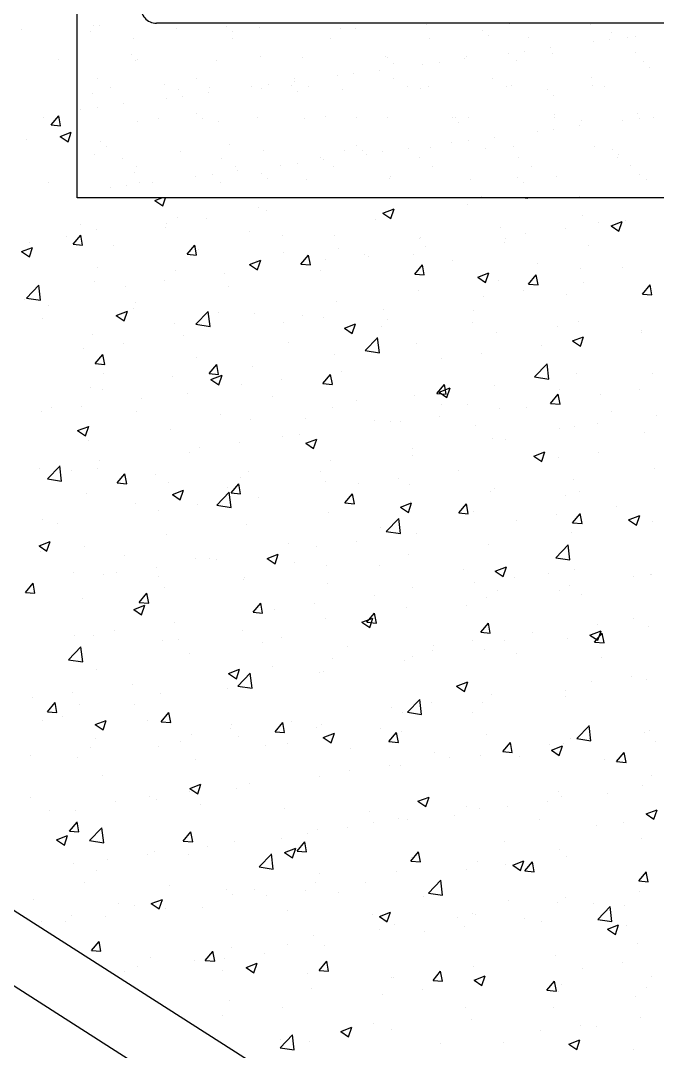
# Model space of a CAD drawing. Extents: x 417906 to 836305, y 43280 to 86914.
# Drawn here: x 418118.739 to 418119.817, y 43440.518 to 43442.264 of the extents above; entities that cross this region are included whole.
import ezdxf

# ---------------------------------------------------------------- set-up
doc = ezdxf.new("R2010")
doc.units = 0
doc.header["$MEASUREMENT"] = 0
for name, color, linetype in [('DIM', 4, 'CONTINUOUS'), ('ELE', 3, 'CONTINUOUS'), ('WALL', 6, 'CONTINUOUS')]:
    doc.layers.add(name, color=color, linetype=linetype)

# ---------------------------------------------------------------- blocks, each defined once
blk = doc.blocks.new('*X35')
at = {"layer": 'DIM', "color": 0}
for p, q in [((159.6324, 407.2609), (159.6324, 407.2609)), ((159.7473, 407.1682), (159.7473, 407.1682)), ((159.701, 406.9847), (159.701, 406.9847)), ((159.7253, 406.961), (159.7494, 406.9897)), ((159.7552, 406.9584), (159.7494, 406.9898)), ((159.7226, 406.9614), (159.7226, 406.9614)), ((159.7253, 406.961), (159.7552, 406.9584)), ((159.7536, 406.9241), (159.7886, 406.9375)), ((159.7536, 406.9241), (159.7784, 406.9073)), ((159.7784, 406.9074), (159.7886, 406.9376)), ((159.6478, 406.914), (159.6478, 406.914)), ((159.7162, 406.7807), (159.7162, 406.7807)), ((160.052, 406.7228), (160.0739, 406.7312)), ((160.0769, 406.7061), (160.0853, 406.7312)), ((161.2189, 406.7312), (161.2266, 406.73)), ((161.2266, 406.7301), (161.2265, 406.7312)), ((160.052, 406.7228), (160.0769, 406.706)), ((160.3771, 406.6998), (160.3771, 406.6998)), ((160.4043, 406.6914), (160.4043, 406.6914)), ((160.7706, 406.6828), (160.8056, 406.6962)), ((160.7954, 406.666), (160.8056, 406.6963)), ((161.0377, 406.7116), (161.0377, 406.7116)), ((160.1245, 406.6678), (160.1245, 406.6678)), ((160.215, 406.6665), (160.215, 406.6665)), ((160.7461, 406.6615), (160.7461, 406.6615)), ((160.7706, 406.6828), (160.7955, 406.666)), ((161.3996, 406.6755), (161.3996, 406.6755)), ((161.5334, 406.6602), (161.5334, 406.6602)), ((159.8174, 406.6473), (159.8174, 406.6473)), ((159.8678, 406.6326), (159.8678, 406.6326)), ((160.0843, 406.636), (160.0843, 406.636)), ((160.0898, 406.65), (160.0898, 406.65)), ((161.14, 406.638), (161.14, 406.638)), ((161.3441, 406.6352), (161.3441, 406.6352)), ((161.4491, 406.6519), (161.4491, 406.6519)), ((161.4891, 406.6427), (161.5242, 406.6561)), ((161.4891, 406.6427), (161.514, 406.6259)), ((161.514, 406.626), (161.5241, 406.6562)), ((159.774, 406.6084), (159.774, 406.6084)), ((159.7947, 406.5849), (159.8188, 406.6136)), ((159.8245, 406.5823), (159.8187, 406.6137)), ((160.3512, 406.6247), (160.3512, 406.6247)), ((160.4545, 406.6115), (160.4545, 406.6115)), ((160.6181, 406.6134), (160.6181, 406.6134)), ((160.885, 406.6021), (160.885, 406.6021)), ((160.8874, 406.606), (160.8874, 406.606)), ((161.1575, 406.6018), (161.1575, 406.6018)), ((161.2189, 406.6188), (161.2189, 406.6188)), ((159.6319, 406.5615), (159.6669, 406.575)), ((159.6319, 406.5615), (159.6568, 406.5448)), ((159.6559, 406.5914), (159.6559, 406.5914)), ((159.6568, 406.5448), (159.6669, 406.575)), ((159.7947, 406.5849), (159.8245, 406.5823)), ((159.9228, 406.5801), (159.9228, 406.5801)), ((160.1533, 406.5535), (160.1774, 406.5822)), ((160.1629, 406.5614), (160.1629, 406.5614)), ((160.1832, 406.551), (160.1774, 406.5823)), ((160.1897, 406.5688), (160.1897, 406.5688)), ((160.6307, 406.5708), (160.6307, 406.5708)), ((160.9031, 406.5772), (160.9031, 406.5772)), ((161.1519, 406.5909), (161.1519, 406.5909)), ((161.4188, 406.5796), (161.4188, 406.5796)), ((160.1533, 406.5535), (160.1832, 406.5509)), ((160.3505, 406.5215), (160.3855, 406.5349)), ((160.371, 406.5333), (160.371, 406.5333)), ((160.3753, 406.5048), (160.3855, 406.535)), ((160.4566, 406.5575), (160.4566, 406.5575)), ((160.5119, 406.5221), (160.536, 406.5508)), ((160.5418, 406.5196), (160.536, 406.5509)), ((160.5886, 406.5358), (160.5886, 406.5358)), ((160.7138, 406.5523), (160.7138, 406.5523)), ((160.7235, 406.5463), (160.7235, 406.5463)), ((160.8659, 406.5517), (160.8659, 406.5517)), ((160.9904, 406.535), (160.9904, 406.535)), ((159.8713, 406.5114), (159.8713, 406.5114)), ((160.1184, 406.5013), (160.1184, 406.5013)), ((160.3505, 406.5215), (160.3753, 406.5047)), ((160.5119, 406.5221), (160.5418, 406.5195)), ((160.5743, 406.5017), (160.5743, 406.5017)), ((160.8705, 406.4907), (160.8946, 406.5195)), ((160.9004, 406.4882), (160.8946, 406.5195)), ((161.2573, 406.5237), (161.2573, 406.5237)), ((161.3936, 406.5091), (161.3936, 406.5091)), ((161.5242, 406.5124), (161.5242, 406.5124)), ((159.8617, 406.4661), (159.8617, 406.4661)), ((160.0834, 406.4693), (160.0834, 406.4693)), ((160.2728, 406.4942), (160.2728, 406.4942)), ((160.8705, 406.4907), (160.9004, 406.4881)), ((161.069, 406.4814), (161.104, 406.4949)), ((161.069, 406.4814), (161.0939, 406.4647)), ((161.0939, 406.4647), (161.104, 406.495)), ((161.1339, 406.4716), (161.1339, 406.4716)), ((161.2292, 406.4594), (161.2533, 406.4881)), ((161.259, 406.4568), (161.2533, 406.4882)), ((159.6476, 406.4154), (159.6865, 406.456)), ((159.692, 406.4085), (159.6865, 406.456)), ((159.9583, 406.4528), (159.9583, 406.4528)), ((160.2827, 406.4516), (160.2827, 406.4516)), ((160.8813, 406.4396), (160.8813, 406.4396)), ((161.2125, 406.438), (161.2125, 406.438)), ((161.2292, 406.4594), (161.2591, 406.4568)), ((161.4019, 406.463), (161.4019, 406.463)), ((161.5878, 406.428), (161.6119, 406.4567)), ((161.6177, 406.4254), (161.6119, 406.4568)), ((159.6425, 406.4112), (159.6425, 406.4112)), ((159.6476, 406.4154), (159.6921, 406.4085)), ((159.9911, 406.4016), (159.9911, 406.4016)), ((160.6246, 406.4044), (160.6246, 406.4044)), ((161.0874, 406.4216), (161.0874, 406.4216)), ((161.3484, 406.4268), (161.3484, 406.4268)), ((161.5878, 406.428), (161.6177, 406.4254)), ((159.7179, 406.3931), (159.7179, 406.3931)), ((159.9304, 406.3602), (159.9654, 406.3737)), ((159.9552, 406.3435), (159.9654, 406.3737)), ((159.9848, 406.3818), (159.9848, 406.3818)), ((160.1812, 406.3326), (160.2202, 406.3732)), ((160.2257, 406.3258), (160.2201, 406.3733)), ((160.2517, 406.3705), (160.2517, 406.3705)), ((160.3649, 406.3669), (160.3649, 406.3669)), ((160.7716, 406.38), (160.7716, 406.38)), ((161.0569, 406.3768), (161.0569, 406.3768)), ((159.6995, 406.3515), (159.6995, 406.3515)), ((159.9304, 406.3602), (159.9552, 406.3434)), ((160.1124, 406.3349), (160.1124, 406.3349)), ((160.4571, 406.3386), (160.4571, 406.3386)), ((160.5186, 406.3593), (160.5186, 406.3593)), ((160.5822, 406.3551), (160.5822, 406.3551)), ((160.6489, 406.3202), (160.6839, 406.3336)), ((160.6738, 406.3035), (160.6839, 406.3337)), ((160.7855, 406.348), (160.7855, 406.348)), ((161.0524, 406.3367), (161.0524, 406.3367)), ((161.3875, 406.3426), (161.3875, 406.3426)), ((160.1812, 406.3326), (160.2257, 406.3257)), ((160.6489, 406.3202), (160.6738, 406.3034)), ((160.7653, 406.3267), (160.7653, 406.3267)), ((161.1278, 406.3052), (161.1278, 406.3052)), ((161.3193, 406.3254), (161.3193, 406.3254)), ((161.5861, 406.3073), (161.5861, 406.3073)), ((161.5863, 406.3142), (161.5863, 406.3142)), ((159.8556, 406.2997), (159.8556, 406.2997)), ((159.9519, 406.2721), (159.9519, 406.2721)), ((160.1413, 406.297), (160.1413, 406.297)), ((160.4737, 406.2767), (160.4737, 406.2767)), ((160.7148, 406.2498), (160.7538, 406.2904)), ((160.7593, 406.243), (160.7538, 406.2905)), ((160.8752, 406.2731), (160.8752, 406.2731)), ((161.3675, 406.2801), (161.4025, 406.2936)), ((161.3675, 406.2801), (161.3924, 406.2634)), ((161.3924, 406.2634), (161.4025, 406.2936)), ((159.8267, 406.2556), (159.8267, 406.2556)), ((159.864, 406.2088), (159.8881, 406.2375)), ((159.8939, 406.2062), (159.8881, 406.2376)), ((160.6185, 406.2379), (160.6185, 406.2379)), ((160.7148, 406.2498), (160.7593, 406.2429)), ((161.081, 406.2408), (161.081, 406.2408)), ((161.2704, 406.2658), (161.2704, 406.2658)), ((159.864, 406.2088), (159.8939, 406.2062)), ((160.1821, 406.2266), (160.1821, 406.2266)), ((160.2227, 406.1774), (160.2468, 406.2061)), ((160.2525, 406.1749), (160.2468, 406.2062)), ((160.9558, 406.2244), (160.9558, 406.2244)), ((161.2484, 406.1671), (161.2874, 406.2077)), ((161.2929, 406.1602), (161.2874, 406.2077)), ((159.8905, 406.1766), (159.8905, 406.1766)), ((160.2227, 406.1774), (160.2525, 406.1748)), ((160.2288, 406.1589), (160.2638, 406.1724)), ((160.2537, 406.1422), (160.2638, 406.1724)), ((160.3588, 406.2005), (160.3588, 406.2005)), ((160.5813, 406.146), (160.6054, 406.1748)), ((160.6112, 406.1435), (160.6054, 406.1748)), ((160.6401, 406.1828), (160.6401, 406.1828)), ((161.3814, 406.1762), (161.3814, 406.1762)), ((161.6194, 406.1785), (161.6194, 406.1785)), ((160.1063, 406.1684), (160.1063, 406.1684)), ((160.2288, 406.1589), (160.2537, 406.1421)), ((160.3255, 406.1414), (160.3255, 406.1414)), ((160.4507, 406.1579), (160.4507, 406.1579)), ((160.5813, 406.146), (160.6112, 406.1434)), ((160.9399, 406.1146), (160.964, 406.1434)), ((160.9698, 406.1121), (160.964, 406.1434)), ((161.1217, 406.1387), (161.1217, 406.1387)), ((161.2484, 406.1671), (161.2929, 406.1602)), ((159.8496, 406.1332), (159.8496, 406.1332)), ((159.8874, 406.1263), (159.8874, 406.1263)), ((160.1543, 406.1151), (160.1543, 406.1151)), ((160.8692, 406.1067), (160.8692, 406.1067)), ((160.9399, 406.1146), (160.9698, 406.112)), ((160.9474, 406.1189), (160.9824, 406.1323)), ((160.9474, 406.1189), (160.9722, 406.1021)), ((160.9722, 406.1022), (160.9824, 406.1324)), ((161.2985, 406.0833), (161.3227, 406.112)), ((161.3284, 406.0807), (161.3226, 406.1121)), ((161.3278, 406.1285), (161.3278, 406.1285)), ((161.4546, 406.1101), (161.4546, 406.1101)), ((161.5798, 406.1266), (161.5798, 406.1266)), ((159.8204, 406.0749), (159.8204, 406.0749)), ((160.0097, 406.0998), (160.0097, 406.0998)), ((160.4212, 406.1038), (160.4212, 406.1038)), ((160.6882, 406.0925), (160.6882, 406.0925)), ((160.9551, 406.0812), (160.9551, 406.0812)), ((161.0362, 406.0784), (161.0362, 406.0784)), ((161.2985, 406.0833), (161.3284, 406.0807)), ((159.6952, 406.0584), (159.6952, 406.0584)), ((159.7259, 406.0704), (159.7259, 406.0704)), ((159.9928, 406.0592), (159.9928, 406.0592)), ((160.2598, 406.0479), (160.2598, 406.0479)), ((160.6124, 406.0715), (160.6124, 406.0715)), ((160.9495, 406.0436), (160.9495, 406.0436)), ((161.1388, 406.0686), (161.1388, 406.0686)), ((161.222, 406.0699), (161.222, 406.0699)), ((161.4889, 406.0587), (161.4889, 406.0587)), ((161.632, 406.045), (161.632, 406.045)), ((159.8087, 405.9976), (159.8437, 406.0111)), ((159.8336, 405.9809), (159.8437, 406.0112)), ((160.3528, 406.034), (160.3528, 406.034)), ((160.5267, 406.0366), (160.5267, 406.0366)), ((160.7446, 406.0284), (160.7446, 406.0284)), ((160.7936, 406.0253), (160.7936, 406.0253)), ((160.8243, 406.0272), (160.8243, 406.0272)), ((161.0605, 406.0141), (161.0605, 406.0141)), ((161.3753, 406.0097), (161.3753, 406.0097)), ((161.4476, 406.0187), (161.4476, 406.0187)), ((159.8087, 405.9976), (159.8336, 405.9809)), ((160.1002, 406.002), (160.1002, 406.002)), ((160.453, 405.9783), (160.453, 405.9783)), ((160.5085, 405.9856), (160.5085, 405.9856)), ((161.3274, 406.0028), (161.3274, 406.0028)), ((161.5943, 405.9915), (161.5943, 405.9915)), ((159.8435, 405.9668), (159.8435, 405.9668)), ((160.194, 405.9442), (160.194, 405.9442)), ((160.3192, 405.9606), (160.3192, 405.9606)), ((160.5273, 405.9576), (160.5623, 405.971)), ((160.5273, 405.9576), (160.5521, 405.9408)), ((160.5521, 405.9409), (160.5623, 405.9711)), ((161.1156, 405.9723), (161.1156, 405.9723)), ((161.156, 405.9687), (161.156, 405.9687)), ((160.1614, 405.9283), (160.1614, 405.9283)), ((160.8631, 405.9403), (160.8631, 405.9403)), ((160.8644, 405.9186), (160.8644, 405.9186)), ((161.2458, 405.9176), (161.2808, 405.931)), ((161.2458, 405.9176), (161.2707, 405.9008)), ((161.2707, 405.9009), (161.2808, 405.9311)), ((161.3231, 405.9129), (161.3231, 405.9129)), ((161.4482, 405.9294), (161.4482, 405.9294)), ((159.7139, 405.8455), (159.7528, 405.8861)), ((159.7583, 405.8387), (159.7528, 405.8862)), ((159.8782, 405.9026), (159.8782, 405.9026)), ((160.6064, 405.905), (160.6064, 405.905)), ((159.6888, 405.8777), (159.6888, 405.8777)), ((159.7879, 405.8722), (159.7879, 405.8722)), ((159.8698, 405.8782), (159.8698, 405.8782)), ((159.9334, 405.8327), (159.9575, 405.8614)), ((159.9633, 405.8301), (159.9575, 405.8615)), ((160.0549, 405.8609), (160.0549, 405.8609)), ((160.3218, 405.8496), (160.3218, 405.8496)), ((160.3467, 405.8676), (160.3467, 405.8676)), ((160.5728, 405.8685), (160.5728, 405.8685)), ((160.8179, 405.8464), (160.8179, 405.8464)), ((161.0073, 405.8714), (161.0073, 405.8714)), ((161.626, 405.8785), (161.626, 405.8785)), ((159.7139, 405.8455), (159.7583, 405.8386)), ((159.9334, 405.8327), (159.9633, 405.8301)), ((160.0941, 405.8355), (160.0941, 405.8355)), ((160.2812, 405.8185), (160.2812, 405.8185)), ((160.292, 405.8013), (160.3161, 405.83)), ((160.3219, 405.7988), (160.3161, 405.8301)), ((160.5887, 405.8383), (160.5887, 405.8383)), ((160.6928, 405.8299), (160.6928, 405.8299)), ((160.8556, 405.8271), (160.8556, 405.8271)), ((161.1225, 405.8158), (161.1225, 405.8158)), ((161.3692, 405.8433), (161.3692, 405.8433)), ((159.8374, 405.8003), (159.8374, 405.8003)), ((160.1072, 405.7963), (160.1422, 405.8098)), ((160.1072, 405.7963), (160.132, 405.7796)), ((160.132, 405.7796), (160.1422, 405.8098)), ((160.2475, 405.7628), (160.2864, 405.8034)), ((160.292, 405.7559), (160.2864, 405.8034)), ((160.292, 405.8013), (160.3219, 405.7987)), ((160.377, 405.7884), (160.377, 405.7884)), ((160.6507, 405.7699), (160.6748, 405.7987)), ((160.6805, 405.7674), (160.6748, 405.7987)), ((161.1096, 405.8058), (161.1096, 405.8058)), ((161.347, 405.7937), (161.347, 405.7937)), ((161.3894, 405.8045), (161.3894, 405.8045)), ((159.9896, 405.7684), (159.9896, 405.7684)), ((160.1876, 405.7634), (160.1876, 405.7634)), ((160.2475, 405.7628), (160.292, 405.7559)), ((160.6507, 405.7699), (160.6805, 405.7673)), ((160.8257, 405.7563), (160.8607, 405.7697)), ((160.8257, 405.7563), (160.8506, 405.7395)), ((160.8506, 405.7396), (160.8607, 405.7698)), ((160.857, 405.7738), (160.857, 405.7738)), ((161.0093, 405.7386), (161.0334, 405.7673)), ((161.0392, 405.736), (161.0334, 405.7674)), ((161.5061, 405.7571), (161.5061, 405.7571)), ((159.6981, 405.7184), (159.6981, 405.7184)), ((160.0624, 405.747), (160.0624, 405.747)), ((160.6003, 405.7386), (160.6003, 405.7386)), ((160.7811, 405.68), (160.8201, 405.7206)), ((160.8256, 405.6732), (160.8201, 405.7207)), ((161.0093, 405.7386), (161.0392, 405.7359)), ((161.0554, 405.7436), (161.0554, 405.7436)), ((161.3167, 405.7322), (161.3167, 405.7322)), ((161.3679, 405.7072), (161.392, 405.7359)), ((161.3978, 405.7046), (161.392, 405.736)), ((161.5443, 405.7163), (161.5793, 405.7297)), ((161.5691, 405.6995), (161.5793, 405.7298)), ((159.7467, 405.7054), (159.7467, 405.7054)), ((160.3406, 405.7011), (160.3406, 405.7011)), ((160.7638, 405.6936), (160.7638, 405.6936)), ((161.1915, 405.7157), (161.1915, 405.7157)), ((161.3679, 405.7072), (161.3978, 405.7046)), ((161.5443, 405.7163), (161.5692, 405.6995)), ((161.6199, 405.7121), (161.6199, 405.7121)), ((160.088, 405.6691), (160.088, 405.6691)), ((160.7811, 405.68), (160.8256, 405.6731)), ((160.8758, 405.6741), (160.8758, 405.6741)), ((161.3632, 405.6769), (161.3632, 405.6769)), ((159.687, 405.6351), (159.7221, 405.6485)), ((159.687, 405.6351), (159.7119, 405.6183)), ((159.7119, 405.6184), (159.722, 405.6486)), ((159.8313, 405.6339), (159.8313, 405.6339)), ((160.4722, 405.6435), (160.4722, 405.6435)), ((160.5612, 405.6327), (160.5612, 405.6327)), ((160.6864, 405.6492), (160.6864, 405.6492)), ((161.1035, 405.6394), (161.1035, 405.6394)), ((161.3147, 405.5973), (161.3537, 405.6379)), ((161.3592, 405.5904), (161.3537, 405.6379)), ((159.6906, 405.6167), (159.6906, 405.6167)), ((159.9575, 405.6054), (159.9575, 405.6054)), ((160.1806, 405.5935), (160.1806, 405.5935)), ((160.2244, 405.5941), (160.2244, 405.5941)), ((160.2454, 405.5912), (160.2454, 405.5912)), ((160.4056, 405.595), (160.4406, 405.6085)), ((160.4056, 405.595), (160.4305, 405.5783)), ((160.4305, 405.5783), (160.4406, 405.6085)), ((160.8509, 405.6074), (160.8509, 405.6074)), ((161.3147, 405.5973), (161.3592, 405.5904)), ((160.0561, 405.5662), (160.0561, 405.5662)), ((160.4913, 405.5828), (160.4913, 405.5828)), ((160.5942, 405.5722), (160.5942, 405.5722)), ((160.7582, 405.5716), (160.7582, 405.5716)), ((161.0251, 405.5603), (161.0251, 405.5603)), ((161.1242, 405.555), (161.1592, 405.5684)), ((161.1242, 405.555), (161.149, 405.5382)), ((161.149, 405.5383), (161.1592, 405.5685)), ((161.3745, 405.5599), (161.3745, 405.5599)), ((159.796, 405.5495), (159.796, 405.5495)), ((159.889, 405.5434), (159.889, 405.5434)), ((159.9309, 405.5498), (159.9309, 405.5498)), ((160.0629, 405.5382), (160.0629, 405.5382)), ((160.3298, 405.527), (160.3298, 405.527)), ((160.3345, 405.5347), (160.3345, 405.5347)), ((161.1852, 405.535), (161.1852, 405.535)), ((161.292, 405.549), (161.292, 405.549)), ((161.559, 405.5377), (161.559, 405.5377)), ((161.6138, 405.5456), (161.6138, 405.5456)), ((161.6179, 405.5454), (161.6179, 405.5454)), ((159.6441, 405.488), (159.6683, 405.5167)), ((159.674, 405.4854), (159.6682, 405.5168)), ((160.082, 405.5027), (160.082, 405.5027)), ((160.5967, 405.5157), (160.5967, 405.5157)), ((160.8636, 405.5044), (160.8636, 405.5044)), ((161.06, 405.5185), (161.06, 405.5185)), ((161.1306, 405.4931), (161.1306, 405.4931)), ((161.3263, 405.4953), (161.3263, 405.4953)), ((161.3571, 405.5104), (161.3571, 405.5104)), ((159.6441, 405.488), (159.674, 405.4853)), ((159.8252, 405.4675), (159.8252, 405.4675)), ((160.0028, 405.4566), (160.0269, 405.4853)), ((160.0028, 405.4566), (160.0327, 405.454)), ((160.0327, 405.454), (160.0269, 405.4854)), ((160.7442, 405.4769), (160.7442, 405.4769)), ((161.0974, 405.4729), (161.0974, 405.4729)), ((161.3975, 405.4819), (161.3975, 405.4819)), ((159.9855, 405.4338), (160.0205, 405.4472)), ((159.9855, 405.4338), (160.0104, 405.417)), ((160.0104, 405.4171), (160.0205, 405.4473)), ((160.3614, 405.4252), (160.3855, 405.4539)), ((160.3614, 405.4252), (160.3913, 405.4226)), ((160.3913, 405.4227), (160.3855, 405.454)), ((160.4297, 405.4355), (160.4297, 405.4355)), ((160.5549, 405.452), (160.5549, 405.452)), ((160.8448, 405.4409), (160.8448, 405.4409)), ((161.0347, 405.4453), (161.0347, 405.4453)), ((160.1139, 405.394), (160.1139, 405.394)), ((160.5881, 405.4057), (160.5881, 405.4057)), ((160.7041, 405.3937), (160.7391, 405.4072)), ((160.7041, 405.3937), (160.7289, 405.3769)), ((160.72, 405.3938), (160.7441, 405.4226)), ((160.72, 405.3938), (160.7499, 405.3912)), ((160.7289, 405.377), (160.7391, 405.4072)), ((160.7431, 405.3952), (160.7431, 405.3952)), ((160.7499, 405.3913), (160.7441, 405.4226)), ((161.5588, 405.4043), (161.5588, 405.4043)), ((159.9245, 405.369), (159.9245, 405.369)), ((160.3284, 405.3682), (160.3284, 405.3682)), ((161.0787, 405.3625), (161.1028, 405.3912)), ((161.0787, 405.3625), (161.1086, 405.3598)), ((161.1085, 405.3599), (161.1028, 405.3913)), ((161.243, 405.3627), (161.243, 405.3627)), ((161.4226, 405.3537), (161.4576, 405.3671)), ((161.4373, 405.3311), (161.4614, 405.3598)), ((161.4461, 405.3856), (161.4461, 405.3856)), ((161.4475, 405.337), (161.4576, 405.3672)), ((161.4672, 405.3285), (161.4614, 405.3599)), ((161.6077, 405.3792), (161.6077, 405.3792)), ((159.7994, 405.3526), (159.7994, 405.3526)), ((159.858, 405.3512), (159.858, 405.3512)), ((160.0759, 405.3362), (160.0759, 405.3362)), ((160.1249, 405.34), (160.1249, 405.34)), ((160.3918, 405.3287), (160.3918, 405.3287)), ((160.4516, 405.3452), (160.4516, 405.3452)), ((161.0536, 405.3378), (161.0536, 405.3378)), ((161.1545, 405.3355), (161.1545, 405.3355)), ((161.351, 405.344), (161.351, 405.344)), ((161.4226, 405.3537), (161.4475, 405.3369)), ((161.4373, 405.3311), (161.4672, 405.3285)), ((159.7802, 405.2757), (159.8191, 405.3163)), ((159.8246, 405.2689), (159.8191, 405.3164)), ((159.8192, 405.301), (159.8192, 405.301)), ((160.16, 405.2951), (160.16, 405.2951)), ((160.6587, 405.3174), (160.6587, 405.3174)), ((160.9257, 405.3061), (160.9257, 405.3061)), ((160.9285, 405.3213), (160.9285, 405.3213)), ((161.0913, 405.3065), (161.0913, 405.3065)), ((161.1926, 405.2949), (161.1926, 405.2949)), ((159.7802, 405.2757), (159.8246, 405.2688)), ((160.6127, 405.2797), (160.6127, 405.2797)), ((160.8388, 405.2745), (160.8388, 405.2745)), ((160.863, 405.2855), (160.863, 405.2855)), ((161.4595, 405.2836), (161.4595, 405.2836)), ((159.8684, 405.2451), (159.8684, 405.2451)), ((160.284, 405.2325), (160.319, 405.2459)), ((160.284, 405.2325), (160.3088, 405.2157)), ((160.2982, 405.2383), (160.2982, 405.2383)), ((160.3088, 405.2158), (160.319, 405.246)), ((160.3138, 405.193), (160.3527, 405.2336)), ((160.3582, 405.1861), (160.3527, 405.2336)), ((160.4233, 405.2548), (160.4233, 405.2548)), ((160.5714, 405.2354), (160.5714, 405.2354)), ((160.582, 405.2393), (160.582, 405.2393)), ((159.9824, 405.1968), (159.9824, 405.1968)), ((160.3224, 405.2018), (160.3224, 405.2018)), ((161.0025, 405.1924), (161.0375, 405.2058)), ((161.0274, 405.1757), (161.0375, 405.2059)), ((161.4272, 405.2071), (161.4272, 405.2071)), ((161.5524, 405.2236), (161.5524, 405.2236)), ((161.6016, 405.2127), (161.6016, 405.2127)), ((159.793, 405.1718), (159.793, 405.1718)), ((160.0698, 405.1698), (160.0698, 405.1698)), ((160.2798, 405.1854), (160.2798, 405.1854)), ((160.3138, 405.193), (160.3583, 405.1861)), ((161.0025, 405.1924), (161.0274, 405.1756)), ((161.1115, 405.1655), (161.1115, 405.1655)), ((161.3449, 405.1775), (161.3449, 405.1775)), ((159.6678, 405.1553), (159.6678, 405.1553)), ((159.7135, 405.1119), (159.7376, 405.1406)), ((159.7434, 405.1093), (159.7376, 405.1407)), ((159.8131, 405.1346), (159.8131, 405.1346)), ((159.9882, 405.1353), (159.9882, 405.1353)), ((160.8474, 405.1102), (160.8864, 405.1508)), ((160.8919, 405.1034), (160.8863, 405.1509)), ((160.9221, 405.1406), (160.9221, 405.1406)), ((161.0852, 405.14), (161.0852, 405.14)), ((161.3455, 405.1605), (161.3455, 405.1605)), ((159.7135, 405.1119), (159.7434, 405.1093)), ((160.0722, 405.0805), (160.0963, 405.1092)), ((160.102, 405.0779), (160.0962, 405.1093)), ((160.7969, 405.1241), (160.7969, 405.1241)), ((160.8327, 405.108), (160.8327, 405.108)), ((160.8474, 405.1102), (160.8919, 405.1033)), ((161.0539, 405.1105), (161.0539, 405.1105)), ((159.6966, 405.0852), (159.6966, 405.0852)), ((159.7606, 405.0957), (159.7606, 405.0957)), ((159.8638, 405.0712), (159.8988, 405.0846)), ((159.8638, 405.0712), (159.8887, 405.0544)), ((159.8887, 405.0545), (159.8988, 405.0847)), ((160.0276, 405.0845), (160.0276, 405.0845)), ((160.0722, 405.0805), (160.102, 405.0779)), ((160.2945, 405.0732), (160.2945, 405.0732)), ((160.4308, 405.0491), (160.4549, 405.0778)), ((160.4607, 405.0466), (160.4549, 405.0779)), ((160.4812, 405.0825), (160.4812, 405.0825)), ((160.576, 405.0728), (160.576, 405.0728)), ((161.381, 405.0274), (161.42, 405.068)), ((161.4255, 405.0206), (161.42, 405.0681)), ((160.1666, 405.0411), (160.1666, 405.0411)), ((160.2918, 405.0576), (160.2918, 405.0576)), ((160.3163, 405.0353), (160.3163, 405.0353)), ((160.4308, 405.0491), (160.4607, 405.0465)), ((160.5614, 405.0619), (160.5614, 405.0619)), ((160.5824, 405.0311), (160.6174, 405.0446)), ((160.6073, 405.0144), (160.6174, 405.0447)), ((160.7623, 405.0604), (160.7623, 405.0604)), ((160.7894, 405.0177), (160.8135, 405.0465)), ((160.8193, 405.0152), (160.8135, 405.0465)), ((160.8283, 405.0506), (160.8283, 405.0506)), ((161.0952, 405.0394), (161.0952, 405.0394)), ((161.5956, 405.0463), (161.5956, 405.0463)), ((161.6102, 405.0513), (161.6102, 405.0513)), ((159.8661, 405.0286), (159.8661, 405.0286)), ((160.0637, 405.0033), (160.0637, 405.0033)), ((160.133, 405.0173), (160.133, 405.0173)), ((160.3999, 405.006), (160.3999, 405.006)), ((160.4707, 405.0104), (160.4707, 405.0104)), ((160.5824, 405.0311), (160.6073, 405.0144)), ((160.7894, 405.0177), (160.8193, 405.0151)), ((161.148, 404.9864), (161.1721, 405.0151)), ((161.1779, 404.9838), (161.1721, 405.0152)), ((161.2957, 405.0099), (161.2957, 405.0099)), ((161.301, 404.9911), (161.336, 405.0045)), ((161.3258, 404.9744), (161.336, 405.0046)), ((161.3388, 405.0111), (161.3388, 405.0111)), ((161.3621, 405.0281), (161.3621, 405.0281)), ((161.381, 405.0274), (161.4255, 405.0205)), ((161.4209, 405.0264), (161.4209, 405.0264)), ((161.629, 405.0168), (161.629, 405.0168)), ((159.6615, 404.9746), (159.6615, 404.9746)), ((159.8508, 404.9995), (159.8508, 404.9995)), ((160.6668, 404.9948), (160.6668, 404.9948)), ((160.9337, 404.9835), (160.9337, 404.9835)), ((161.0792, 404.9736), (161.0792, 404.9736)), ((161.148, 404.9864), (161.1779, 404.9837)), ((161.2006, 404.9722), (161.2006, 404.9722)), ((161.301, 404.9911), (161.3258, 404.9743)), ((161.5067, 404.955), (161.5308, 404.9837)), ((161.5366, 404.9524), (161.5308, 404.9838)), ((159.807, 404.9681), (159.807, 404.9681)), ((160.1791, 404.9603), (160.1791, 404.9603)), ((160.7906, 404.9434), (160.7906, 404.9434)), ((160.8266, 404.9416), (160.8266, 404.9416)), ((160.9799, 404.9683), (160.9799, 404.9683)), ((161.4675, 404.9609), (161.4675, 404.9609)), ((161.5067, 404.955), (161.5366, 404.9524)), ((159.8875, 404.9103), (159.8875, 404.9103)), ((160.5699, 404.9064), (160.5699, 404.9064)), ((160.6654, 404.9269), (160.6654, 404.9269)), ((161.6164, 404.9123), (161.6164, 404.9123)), ((160.1623, 404.8699), (160.1973, 404.8833)), ((160.1872, 404.8532), (160.1973, 404.8834)), ((160.3496, 404.8853), (160.3496, 404.8853)), ((161.5895, 404.8798), (161.5895, 404.8798)), ((159.6612, 404.8416), (159.6612, 404.8416)), ((160.0351, 404.8439), (160.0351, 404.8439)), ((160.1603, 404.8604), (160.1603, 404.8604)), ((160.1623, 404.8699), (160.1872, 404.8531)), ((160.3102, 404.8689), (160.3102, 404.8689)), ((160.8809, 404.8298), (160.9159, 404.8433)), ((160.9057, 404.8131), (160.9159, 404.8433)), ((161.3249, 404.8622), (161.3249, 404.8622)), ((161.3328, 404.8446), (161.3328, 404.8446)), ((161.4787, 404.8541), (161.4787, 404.8541)), ((159.9281, 404.8303), (159.9281, 404.8303)), ((160.0576, 404.8369), (160.0576, 404.8369)), ((160.195, 404.819), (160.195, 404.819)), ((160.4619, 404.8078), (160.4619, 404.8078)), ((160.8809, 404.8298), (160.9057, 404.8131)), ((161.0333, 404.8121), (161.0333, 404.8121)), ((161.0731, 404.8071), (161.0731, 404.8071)), ((161.1642, 404.8127), (161.1642, 404.8127)), ((161.2893, 404.8292), (161.2893, 404.8292)), ((159.7193, 404.8023), (159.7193, 404.8023)), ((159.8009, 404.8017), (159.8009, 404.8017)), ((160.7288, 404.7965), (160.7288, 404.7965)), ((160.8205, 404.7751), (160.8205, 404.7751)), ((160.9957, 404.7852), (160.9957, 404.7852)), ((161.5994, 404.7898), (161.6344, 404.8032)), ((161.5994, 404.7898), (161.6243, 404.773)), ((161.6243, 404.7731), (161.6344, 404.8033)), ((159.7829, 404.7358), (159.807, 404.7645)), ((159.8128, 404.7332), (159.807, 404.7646)), ((159.8465, 404.7059), (159.8854, 404.7465)), ((159.8909, 404.6991), (159.8854, 404.7466)), ((160.659, 404.7462), (160.659, 404.7462)), ((160.7417, 404.7621), (160.7417, 404.7621)), ((160.8484, 404.7711), (160.8484, 404.7711)), ((161.2626, 404.7739), (161.2626, 404.7739)), ((161.4447, 404.7524), (161.4447, 404.7524)), ((161.5296, 404.7627), (161.5296, 404.7627)), ((159.7422, 404.7086), (159.7772, 404.7221)), ((159.767, 404.6919), (159.7772, 404.7221)), ((159.7829, 404.7358), (159.8128, 404.7332)), ((160.1415, 404.7044), (160.1656, 404.7331)), ((160.1714, 404.7019), (160.1656, 404.7332)), ((160.4501, 404.712), (160.4501, 404.712)), ((160.5339, 404.7297), (160.5339, 404.7297)), ((160.5638, 404.7399), (160.5638, 404.7399)), ((161.5834, 404.7134), (161.5834, 404.7134)), ((159.7422, 404.7086), (159.7671, 404.6918)), ((159.8465, 404.7059), (159.8909, 404.699)), ((160.1415, 404.7044), (160.1714, 404.7018)), ((160.2181, 404.6881), (160.2181, 404.6881)), ((160.3041, 404.7024), (160.3041, 404.7024)), ((160.4607, 404.6686), (160.4958, 404.682)), ((160.4856, 404.6519), (160.4957, 404.6821)), ((160.5002, 404.673), (160.5243, 404.7017)), ((160.53, 404.6705), (160.5243, 404.7018)), ((161.1531, 404.7024), (161.1531, 404.7024)), ((161.3267, 404.6782), (161.3267, 404.6782)), ((159.9035, 404.6467), (159.9035, 404.6467)), ((160.0287, 404.6632), (160.0287, 404.6632)), ((160.0516, 404.6704), (160.0516, 404.6704)), ((160.1585, 404.662), (160.1585, 404.662)), ((160.3801, 404.6231), (160.419, 404.6637)), ((160.4245, 404.6163), (160.419, 404.6638)), ((160.4607, 404.6686), (160.4856, 404.6518)), ((160.5002, 404.673), (160.53, 404.6704)), ((160.8588, 404.6416), (160.8829, 404.6704)), ((160.8615, 404.6523), (160.8615, 404.6523)), ((160.8887, 404.6391), (160.8829, 404.6704)), ((161.3472, 404.6569), (161.3472, 404.6569)), ((159.7948, 404.6352), (159.7948, 404.6352)), ((160.3801, 404.6231), (160.4245, 404.6162)), ((160.8588, 404.6416), (160.8887, 404.639)), ((161.0326, 404.6155), (161.0326, 404.6155)), ((161.067, 404.6407), (161.067, 404.6407)), ((161.1578, 404.6319), (161.1578, 404.6319)), ((161.1793, 404.6285), (161.2143, 404.642)), ((161.1793, 404.6285), (161.2042, 404.6118)), ((161.2042, 404.6118), (161.2143, 404.642)), ((161.2174, 404.6103), (161.2415, 404.639)), ((161.2473, 404.6077), (161.2415, 404.6391)), ((159.8669, 404.6119), (159.8669, 404.6119)), ((160.5699, 404.6023), (160.5699, 404.6023)), ((160.8144, 404.6087), (160.8144, 404.6087)), ((160.9137, 404.5404), (160.9526, 404.581)), ((160.9582, 404.5336), (160.9526, 404.581)), ((161.2174, 404.6103), (161.2473, 404.6077)), ((161.5761, 404.5789), (161.6002, 404.6076)), ((161.6059, 404.5763), (161.6001, 404.6077)), ((159.8307, 404.5748), (159.8307, 404.5748)), ((160.0976, 404.5635), (160.0976, 404.5635)), ((160.2783, 404.5522), (160.2783, 404.5522)), ((160.3645, 404.5523), (160.3645, 404.5523)), ((160.5275, 404.549), (160.5275, 404.549)), ((160.5577, 404.5735), (160.5577, 404.5735)), ((160.7169, 404.5739), (160.7169, 404.5739)), ((161.5761, 404.5789), (161.6059, 404.5763)), ((159.6692, 404.5189), (159.6692, 404.5189)), ((160.0406, 404.5073), (160.0756, 404.5207)), ((160.0655, 404.4906), (160.0756, 404.5208)), ((160.298, 404.536), (160.298, 404.536)), ((160.4023, 404.5325), (160.4023, 404.5325)), ((160.6315, 404.541), (160.6315, 404.541)), ((160.8984, 404.5297), (160.8984, 404.5297)), ((160.9137, 404.5404), (160.9582, 404.5335)), ((161.1653, 404.5184), (161.1653, 404.5184)), ((161.344, 404.5274), (161.344, 404.5274)), ((161.5773, 404.5469), (161.5773, 404.5469)), ((159.9361, 404.5077), (159.9361, 404.5077)), ((159.9867, 404.5022), (159.9867, 404.5022)), ((160.0406, 404.5073), (160.0655, 404.4905)), ((160.0455, 404.504), (160.0455, 404.504)), ((160.0865, 404.4909), (160.0865, 404.4909)), ((160.2031, 404.4964), (160.2031, 404.4964)), ((160.47, 404.4851), (160.47, 404.4851)), ((161.3206, 404.5117), (161.3206, 404.5117)), ((161.4322, 404.5072), (161.4322, 404.5072)), ((161.4473, 404.4576), (161.4863, 404.4982)), ((161.4918, 404.4508), (161.4863, 404.4983)), ((161.5314, 404.5012), (161.5314, 404.5012)), ((159.6951, 404.4521), (159.6951, 404.4521)), ((159.7888, 404.4688), (159.7888, 404.4688)), ((159.8972, 404.466), (159.8972, 404.466)), ((160.7369, 404.4738), (160.7369, 404.4738)), ((160.7592, 404.4673), (160.7942, 404.4807)), ((160.7592, 404.4673), (160.7841, 404.4505)), ((160.7841, 404.4506), (160.7942, 404.4808)), ((161.0038, 404.4625), (161.0038, 404.4625)), ((161.0524, 404.4773), (161.0524, 404.4773)), ((161.0609, 404.4742), (161.0609, 404.4742)), ((161.2156, 404.4597), (161.2156, 404.4597)), ((161.2707, 404.4513), (161.2707, 404.4513)), ((161.4473, 404.4576), (161.4918, 404.4507)), ((159.772, 404.4495), (159.772, 404.4495)), ((160.7608, 404.4273), (160.7608, 404.4273)), ((160.8084, 404.4422), (160.8084, 404.4422)), ((160.9011, 404.4183), (160.9011, 404.4183)), ((161.0263, 404.4347), (161.0263, 404.4347)), ((161.4778, 404.4272), (161.5128, 404.4407)), ((161.4778, 404.4272), (161.5026, 404.4104)), ((161.5026, 404.4105), (161.5128, 404.4407)), ((161.5376, 404.44), (161.5376, 404.44)), ((159.8523, 404.3597), (159.8764, 404.3884)), ((159.8822, 404.3571), (159.8764, 404.3885)), ((160.5516, 404.407), (160.5516, 404.407)), ((159.8523, 404.3597), (159.8822, 404.3571)), ((160.2109, 404.3283), (160.235, 404.357)), ((160.2408, 404.3258), (160.235, 404.3571)), ((160.292, 404.3695), (160.292, 404.3695)), ((160.4692, 404.3772), (160.4692, 404.3772)), ((160.5853, 404.3767), (160.5853, 404.3767)), ((161.5712, 404.3805), (161.5712, 404.3805)), ((160.0394, 404.3375), (160.0394, 404.3375)), ((160.1777, 404.3272), (160.1777, 404.3272)), ((160.2109, 404.3283), (160.2408, 404.3257)), ((160.2708, 404.3353), (160.2708, 404.3353)), ((160.396, 404.3518), (160.396, 404.3518)), ((160.5695, 404.2969), (160.5936, 404.3256)), ((160.5994, 404.2944), (160.5936, 404.3257)), ((161.3145, 404.3453), (161.3145, 404.3453)), ((161.525, 404.3205), (161.525, 404.3205)), ((159.955, 404.2937), (159.955, 404.2937)), ((159.9982, 404.3094), (159.9982, 404.3094)), ((160.2651, 404.2981), (160.2651, 404.2981)), ((160.3391, 404.306), (160.3741, 404.3194)), ((160.3391, 404.306), (160.364, 404.2892)), ((160.364, 404.2893), (160.3741, 404.3195)), ((160.5695, 404.2969), (160.5994, 404.2943)), ((160.9282, 404.2655), (160.9523, 404.2943)), ((160.958, 404.263), (160.9523, 404.2943)), ((161.0548, 404.3078), (161.0548, 404.3078)), ((161.3999, 404.304), (161.3999, 404.304)), ((160.532, 404.2868), (160.532, 404.2868)), ((160.7989, 404.2756), (160.7989, 404.2756)), ((160.8023, 404.2758), (160.8023, 404.2758)), ((160.9282, 404.2655), (160.9581, 404.2629)), ((161.0577, 404.266), (161.0927, 404.2794)), ((161.0577, 404.266), (161.0825, 404.2492)), ((161.0658, 404.2643), (161.0658, 404.2643)), ((161.0825, 404.2492), (161.0927, 404.2795)), ((161.0841, 404.2625), (161.0841, 404.2625)), ((161.2868, 404.2342), (161.3109, 404.2629)), ((161.3167, 404.2316), (161.3109, 404.263)), ((161.615, 404.2791), (161.615, 404.2791)), ((160.5456, 404.2406), (160.5456, 404.2406)), ((160.8947, 404.2375), (160.8947, 404.2375)), ((161.2868, 404.2342), (161.3167, 404.2316)), ((161.3234, 404.2291), (161.3234, 404.2291)), ((161.3327, 404.253), (161.3327, 404.253)), ((161.5996, 404.2417), (161.5996, 404.2417)), ((160.2859, 404.2031), (160.2859, 404.2031)), ((160.7696, 404.2211), (160.7696, 404.2211)), ((161.5652, 404.214), (161.5652, 404.214)), ((160.4538, 404.1795), (160.4538, 404.1795)), ((161.0318, 404.179), (161.0318, 404.179)), ((161.3085, 404.1788), (161.3085, 404.1788)), ((160.2644, 404.1546), (160.2644, 404.1546)), ((160.7402, 404.1289), (160.7402, 404.1289)), ((161.0488, 404.1413), (161.0488, 404.1413)), ((161.5829, 404.1482), (161.5829, 404.1482)), ((160.4464, 404.0533), (160.4853, 404.0939)), ((160.4908, 404.0465), (160.4853, 404.094)), ((160.6375, 404.1047), (160.6726, 404.1181)), ((160.6375, 404.1047), (160.6624, 404.0879)), ((160.6624, 404.088), (160.6725, 404.1182)), ((160.7962, 404.1093), (160.7962, 404.1093)), ((161.2683, 404.1068), (161.2683, 404.1068)), ((161.3935, 404.1233), (161.3935, 404.1233)), ((161.4432, 404.1193), (161.4432, 404.1193)), ((160.4486, 404.0789), (160.4486, 404.0789)), ((160.5395, 404.0741), (160.5395, 404.0741)), ((160.9526, 404.0653), (160.9526, 404.0653)), ((161.1516, 404.0692), (161.1516, 404.0692)), ((161.3561, 404.0646), (161.3911, 404.0781)), ((161.3561, 404.0646), (161.381, 404.0479)), ((161.381, 404.0479), (161.3911, 404.0782)), ((160.4464, 404.0533), (160.4908, 404.0464)), ((161.5591, 404.0476), (161.5591, 404.0476))]:
    blk.add_line(p, q, dxfattribs=at)
blk = doc.blocks.new('*X34')
at = {"layer": 'DIM', "color": 0}
for p, q in [((159.8783, 407.2754), (159.8783, 407.2754)), ((160.9075, 407.2756), (160.9075, 407.2756)), ((161.1693, 407.2789), (161.1693, 407.2789)), ((161.4251, 407.2777), (161.4251, 407.2777)), ((159.8498, 407.254), (159.8498, 407.254)), ((159.8597, 407.2738), (159.8597, 407.2738)), ((160.1199, 407.2637), (160.1199, 407.2637)), ((160.2784, 407.272), (160.2784, 407.272)), ((160.2969, 407.2551), (160.2969, 407.2551)), ((160.3816, 407.2671), (160.3816, 407.2671)), ((160.6374, 407.2659), (160.6374, 407.2659)), ((160.6845, 407.2631), (160.6845, 407.2631)), ((161.0846, 407.2597), (161.0846, 407.2597)), ((161.1031, 407.2428), (161.1031, 407.2428)), ((161.4907, 407.2508), (161.4907, 407.2508)), ((159.9837, 407.2328), (159.9837, 407.2328)), ((160.2951, 407.2334), (160.2951, 407.2334)), ((160.6065, 407.234), (160.6065, 407.234)), ((160.9179, 407.2345), (160.9179, 407.2345)), ((161.2293, 407.2351), (161.2293, 407.2351)), ((161.4336, 407.2221), (161.4336, 407.2221)), ((161.4857, 407.2289), (161.4857, 407.2289)), ((161.5407, 407.2357), (161.5407, 407.2357)), ((161.567, 407.2396), (161.567, 407.2396)), ((159.9778, 407.1842), (159.9778, 407.1842)), ((161.1645, 407.1866), (161.1645, 407.1866)), ((161.2165, 407.1935), (161.2165, 407.1935)), ((161.2978, 407.2042), (161.2978, 407.2042)), ((161.3045, 407.1852), (161.3045, 407.1852)), ((161.5662, 407.1885), (161.5662, 407.1885)), ((159.9909, 407.1648), (159.9909, 407.1648)), ((159.9963, 407.1673), (159.9963, 407.1673)), ((160.2467, 407.1636), (160.2467, 407.1636)), ((160.3839, 407.1753), (160.3839, 407.1753)), ((160.5168, 407.1733), (160.5168, 407.1733)), ((160.7786, 407.1767), (160.7786, 407.1767)), ((160.784, 407.1719), (160.784, 407.1719)), ((160.8024, 407.155), (160.8024, 407.155)), ((160.8953, 407.1512), (160.8953, 407.1512)), ((160.9473, 407.158), (160.9473, 407.158)), ((161.0286, 407.1687), (161.0286, 407.1687)), ((161.0344, 407.1754), (161.0344, 407.1754)), ((161.1901, 407.1631), (161.1901, 407.1631)), ((161.5902, 407.1596), (161.5902, 407.1596)), ((160.6261, 407.1157), (160.6261, 407.1157)), ((160.6782, 407.1226), (160.6782, 407.1226)), ((160.7595, 407.1333), (160.7595, 407.1333)), ((161.6086, 407.1427), (161.6086, 407.1427)), ((159.8704, 407.106), (159.8704, 407.106)), ((160.0833, 407.0876), (160.0833, 407.0876)), ((160.1818, 407.1066), (160.1818, 407.1066)), ((160.409, 407.0872), (160.409, 407.0872)), ((160.4834, 407.0841), (160.4834, 407.0841)), ((160.4903, 407.0979), (160.4903, 407.0979)), ((160.4933, 407.1071), (160.4933, 407.1071)), ((160.8047, 407.1077), (160.8047, 407.1077)), ((160.8468, 407.0808), (160.8468, 407.0808)), ((160.9138, 407.0829), (160.9138, 407.0829)), ((161.1161, 407.1083), (161.1161, 407.1083)), ((161.1583, 407.0814), (161.1583, 407.0814)), ((161.1756, 407.0862), (161.1756, 407.0862)), ((161.4275, 407.1088), (161.4275, 407.1088)), ((161.4314, 407.085), (161.4314, 407.085)), ((161.4697, 407.082), (161.4697, 407.082)), ((159.8561, 407.0613), (159.8561, 407.0613)), ((159.9126, 407.0791), (159.9126, 407.0791)), ((160.1262, 407.0711), (160.1262, 407.0711)), ((160.1398, 407.0517), (160.1398, 407.0517)), ((160.2211, 407.0624), (160.2211, 407.0624)), ((160.224, 407.0797), (160.224, 407.0797)), ((160.3569, 407.0803), (160.3569, 407.0803)), ((160.3879, 407.0744), (160.3879, 407.0744)), ((160.5018, 407.0672), (160.5018, 407.0672)), ((160.5354, 407.0803), (160.5354, 407.0803)), ((160.6437, 407.0732), (160.6437, 407.0732)), ((160.8894, 407.0753), (160.8894, 407.0753)), ((161.2896, 407.0719), (161.2896, 407.0719)), ((161.308, 407.055), (161.308, 407.055)), ((159.8706, 407.0163), (159.8706, 407.0163)), ((159.9519, 407.027), (159.9519, 407.027)), ((160.0878, 407.0449), (160.0878, 407.0449)), ((159.8186, 407.0094), (159.8186, 407.0094)), ((160.1828, 406.9964), (160.1828, 406.9964)), ((160.3758, 406.983), (160.3758, 406.983)), ((160.5888, 406.9875), (160.5888, 406.9875)), ((160.6872, 406.9836), (160.6872, 406.9836)), ((160.7849, 406.984), (160.7849, 406.984)), ((160.989, 406.9841), (160.989, 406.9841)), ((160.9987, 406.9841), (160.9987, 406.9841)), ((161.3101, 406.9847), (161.3101, 406.9847)), ((161.3108, 406.9925), (161.3108, 406.9925)), ((161.5725, 406.9958), (161.5725, 406.9958)), ((161.6215, 406.9853), (161.6215, 406.9853)), ((159.9972, 406.9721), (159.9972, 406.9721)), ((160.0644, 406.9824), (160.0644, 406.9824)), ((160.2012, 406.9795), (160.2012, 406.9795)), ((160.253, 406.9709), (160.253, 406.9709)), ((160.5231, 406.9806), (160.5231, 406.9806)), ((161.0074, 406.9672), (161.0074, 406.9672)), ((161.0407, 406.9828), (161.0407, 406.9828)), ((161.39, 406.9574), (161.39, 406.9574)), ((161.395, 406.9753), (161.395, 406.9753)), ((161.5258, 406.9753), (161.5258, 406.9753)), ((161.5779, 406.9821), (161.5779, 406.9821)), ((161.1208, 406.922), (161.1208, 406.922)), ((161.2567, 406.9398), (161.2567, 406.9398)), ((161.3087, 406.9467), (161.3087, 406.9467)), ((159.8822, 406.9086), (159.8822, 406.9086)), ((159.9006, 406.8917), (159.9006, 406.8917)), ((160.2882, 406.8998), (160.2882, 406.8998)), ((160.6884, 406.8963), (160.6884, 406.8963)), ((160.8517, 406.8865), (160.8517, 406.8865)), ((160.9201, 406.8902), (160.9201, 406.8902)), ((160.9875, 406.9044), (160.9875, 406.9044)), ((161.0395, 406.9113), (161.0395, 406.9113)), ((161.0944, 406.8875), (161.0944, 406.8875)), ((161.1819, 406.8936), (161.1819, 406.8936)), ((161.4377, 406.8923), (161.4377, 406.8923)), ((159.8624, 406.8687), (159.8624, 406.8687)), ((159.9512, 406.8556), (159.9512, 406.8556)), ((160.1325, 406.8784), (160.1325, 406.8784)), ((160.2626, 406.8562), (160.2626, 406.8562)), ((160.3942, 406.8817), (160.3942, 406.8817)), ((160.574, 406.8567), (160.574, 406.8567)), ((160.65, 406.8805), (160.65, 406.8805)), ((160.7068, 406.8794), (160.7068, 406.8794)), ((160.7183, 406.869), (160.7183, 406.869)), ((160.7704, 406.8758), (160.7704, 406.8758)), ((160.8854, 406.8573), (160.8854, 406.8573)), ((161.1969, 406.8579), (161.1969, 406.8579)), ((161.4946, 406.884), (161.4946, 406.884)), ((161.5083, 406.8584), (161.5083, 406.8584)), ((161.513, 406.8672), (161.513, 406.8672)), ((159.9934, 406.8287), (159.9934, 406.8287)), ((160.3048, 406.8293), (160.3048, 406.8293)), ((160.4491, 406.8335), (160.4491, 406.8335)), ((160.5012, 406.8404), (160.5012, 406.8404)), ((160.5825, 406.8511), (160.5825, 406.8511)), ((160.6162, 406.8299), (160.6162, 406.8299)), ((160.9276, 406.8304), (160.9276, 406.8304)), ((161.239, 406.831), (161.239, 406.831)), ((161.5504, 406.8316), (161.5504, 406.8316)), ((159.9876, 406.812), (159.9876, 406.812)), ((160.18, 406.7981), (160.18, 406.7981)), ((160.232, 406.8049), (160.232, 406.8049)), ((160.3133, 406.8156), (160.3133, 406.8156)), ((160.3878, 406.8086), (160.3878, 406.8086)), ((160.4062, 406.7917), (160.4062, 406.7917)), ((160.7912, 406.7913), (160.7912, 406.7913)), ((160.7938, 406.7997), (160.7938, 406.7997)), ((161.047, 406.7901), (161.047, 406.7901)), ((161.1939, 406.7963), (161.1939, 406.7963)), ((161.3171, 406.7998), (161.3171, 406.7998)), ((161.5788, 406.8031), (161.5788, 406.8031)), ((159.9108, 406.7627), (159.9108, 406.7627)), ((159.9628, 406.7695), (159.9628, 406.7695)), ((160.0035, 406.7795), (160.0035, 406.7795)), ((160.0441, 406.7802), (160.0441, 406.7802)), ((160.2593, 406.7782), (160.2593, 406.7782)), ((160.5294, 406.788), (160.5294, 406.788)), ((161.2124, 406.7794), (161.2124, 406.7794)), ((161.6, 406.7874), (161.6, 406.7874)), ((159.8338, 406.7314), (159.8338, 406.7314)), ((160.1452, 406.732), (160.1452, 406.732)), ((160.4566, 406.7326), (160.4566, 406.7326)), ((160.768, 406.7331), (160.768, 406.7331)), ((161.0794, 406.7337), (161.0794, 406.7337)), ((161.3908, 406.7343), (161.3908, 406.7343))]:
    blk.add_line(p, q, dxfattribs=at)

msp = doc.modelspace()

# ---------------------------------------------------------------- linework, layer by layer
at = {"layer": 'ELE'}
for p, q in [((418120.5343, 43442.2592), (418118.9688, 43442.2592)), ((418117.1607, 43441.6282), (418121.8008, 43438.6678))]:
    msp.add_line(p, q, dxfattribs=at)
msp.add_arc((418118.9688, 43442.2861), 0.0269, 174.2894, 270, dxfattribs=at)
at = {"layer": 'WALL'}
for p, q in [((418118.8343, 43441.9635), (418118.8343, 43442.9205)), ((418120.3343, 43441.9635), (418118.8343, 43441.9635)), ((418117.2185, 43441.7189), (418121.8587, 43438.7585))]:
    msp.add_line(p, q, dxfattribs=at)

# ---------------------------------------------------------------- block references
at = {"layer": 'DIM', "linetype": 'Continuous', "xscale": 0.5376344086253084, "yscale": 0.5376344086034806, "zscale": 0.5376344086021505}
msp.add_blockref('*X34', (418032.9165, 43223.2908), dxfattribs=at)
at = {"layer": 'DIM', "color": 11, "linetype": 'Continuous', "xscale": 0.5376344086253084, "yscale": 0.5376344086034806, "zscale": 0.5376344086021505}
msp.add_blockref('*X35', (418032.9165, 43223.2908), dxfattribs=at)

doc.saveas('drawing.dxf')
